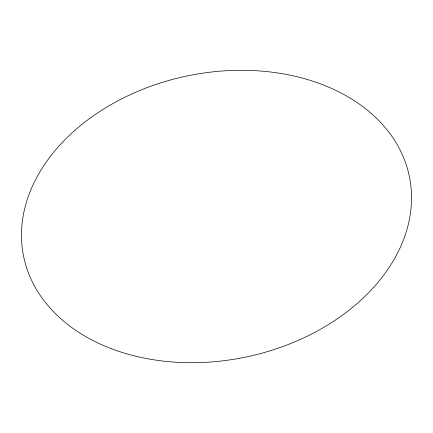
<?xml version="1.0" encoding="UTF-8"?>
<svg xmlns="http://www.w3.org/2000/svg" width="433" height="433" viewBox="0 0 433 433"><rect width="100%" height="100%" fill="white"/><g stroke="black" fill="none" stroke-linecap="round" stroke-linejoin="round"><path stroke-width="0.65" d="M111.882 348.89A196.966 143.583 -11.8 0 0 411.35 204.035A196.966 143.583 -11.8 0 0 126.268 96.575A196.966 143.583 -11.8 0 0 111.882 348.89"/></g></svg>
